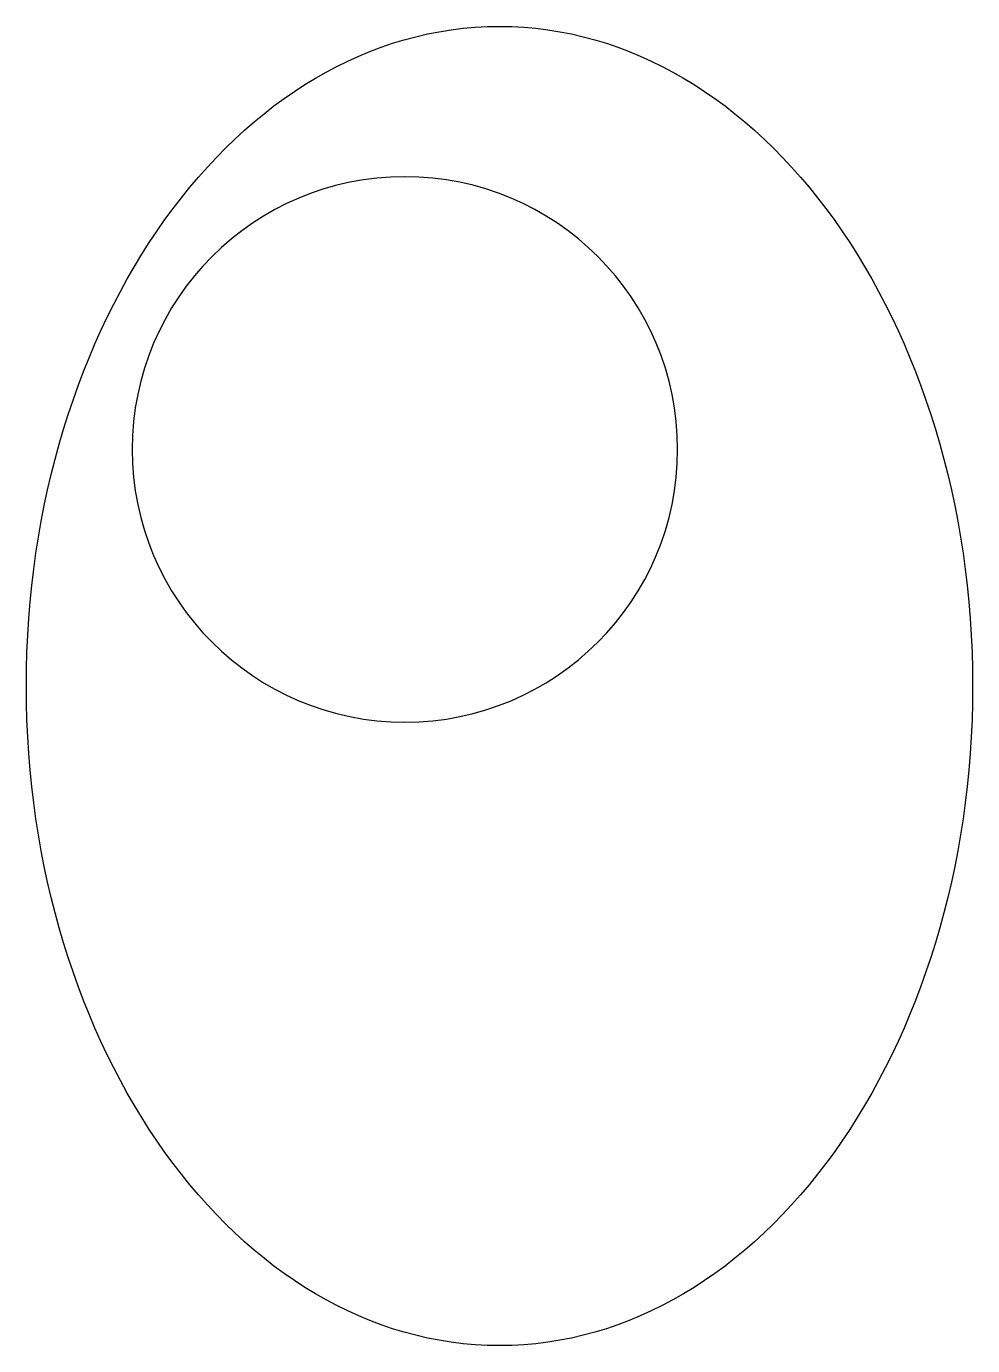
# Model space of a CAD drawing. Header units: centimetres. Extents: x -6.5 to 6.5, y -9 to 9.
import ezdxf

# ---------------------------------------------------------------- set-up
doc = ezdxf.new("R2010")
doc.units = ezdxf.units.CM
doc.header["$MEASUREMENT"] = 0
doc.layers.add('Camada 1', color=7, linetype='Continuous')

msp = doc.modelspace()

# ---------------------------------------------------------------- linework, layer by layer
at = {"layer": 'Camada 1'}
for points in [[(0.00003, -9.02844), (3.57672, -9.02844), (6.4761, -4.98619), (6.4761, 0.00002), (6.4761, 0.00002), (6.47607, 4.98632), (3.57669, 9.02844), (0.00003, 9.02844), (0.00003, 9.02844), (-3.57658, 9.02844), (-6.47607, 4.98632), (-6.47607, 0.00004), (-6.47607, 0.00004), (-6.47607, -4.98619), (-3.57658, -9.02844), (0.00003, -9.02844)], [(-5.02851, 3.23809), (-5.02851, 5.29993), (-3.35706, 6.97139), (-1.29521, 6.97139), (-1.29521, 6.97139), (0.76664, 6.97139), (2.43806, 5.29996), (2.43806, 3.23809), (2.43806, 3.23809), (2.43806, 1.17627), (0.76661, -0.49521), (-1.29521, -0.49521), (-1.29521, -0.49521), (-3.35703, -0.49521), (-5.02851, 1.17627), (-5.02851, 3.23809)]]:
    msp.add_open_spline(points, degree=3, knots=[0, 0, 0, 0, 0.2, 0.2, 0.2, 0.2, 0.4, 0.4, 0.4, 0.4, 0.6, 0.6, 0.6, 0.6, 1, 1, 1, 1], dxfattribs=at)

doc.saveas('drawing.dxf')
